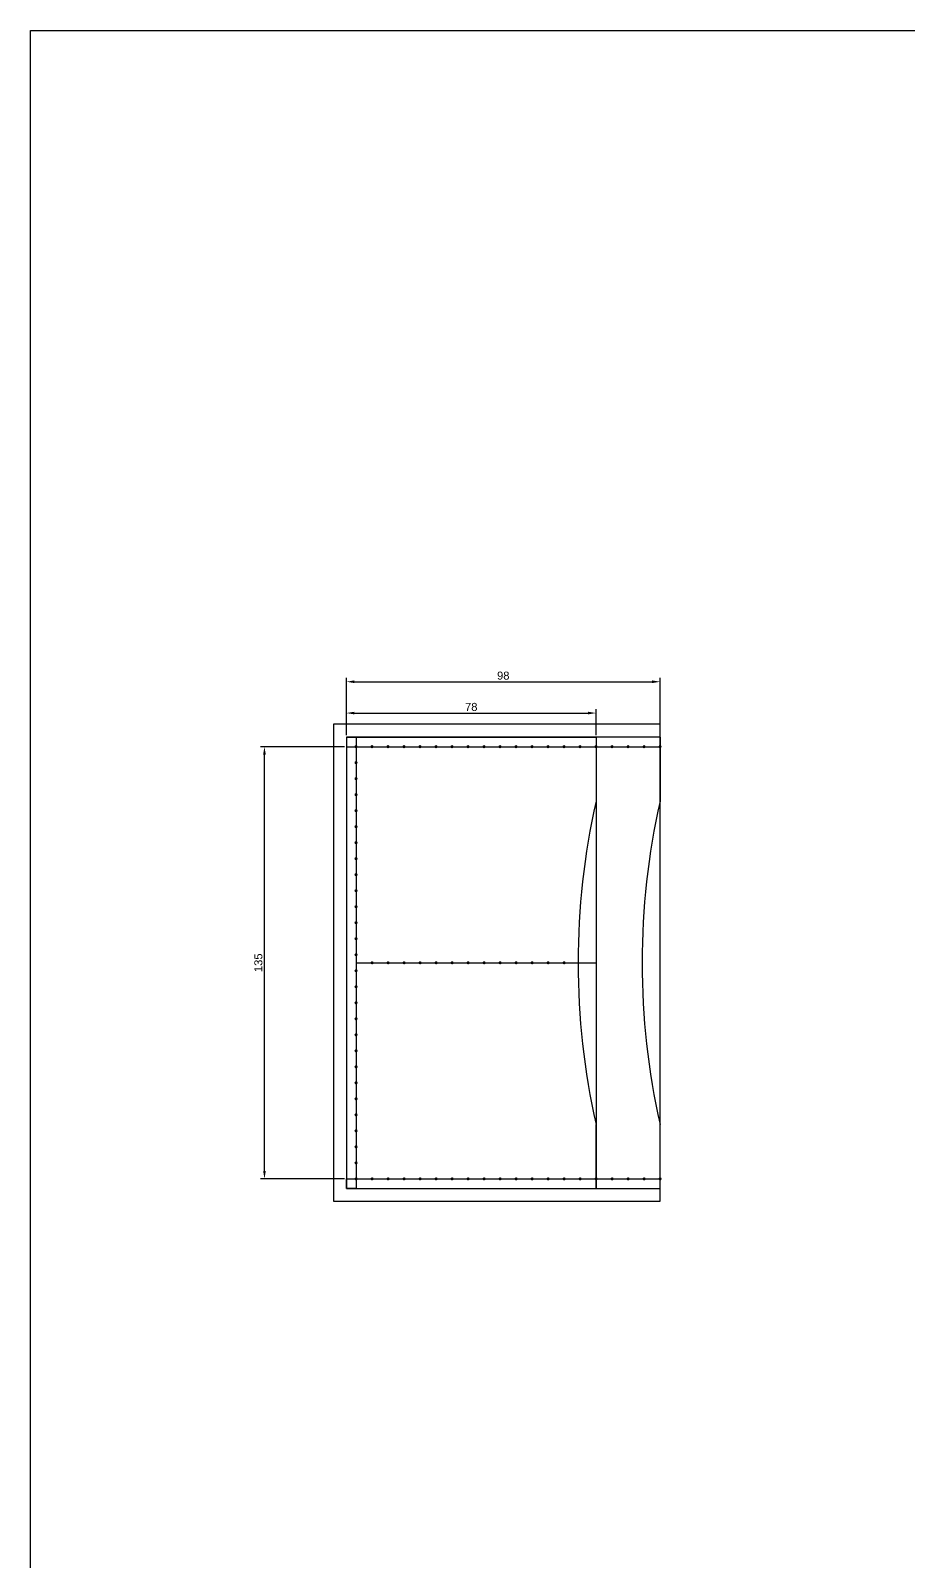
# Model space of a CAD drawing. Header units: millimetres. Extents: x 5326 to 6986, y 304 to 1378.
# Drawn here: x 5326.3 to 5600.6, y 899.7 to 1377.8 of the extents above; entities that cross this region are included whole.
import ezdxf

# ---------------------------------------------------------------- set-up
doc = ezdxf.new("R2010")
doc.units = ezdxf.units.MM
doc.layers.add('Общий лист', color=7, linetype='Continuous')
doc.styles.get("Standard").update_dxf_attribs({"font": 'arial.ttf'})
doc.dimstyles.new('ISO-25', dxfattribs={"dimtxt": 2.5, "dimasz": 2.5, "dimexe": 1.25, "dimexo": 0.625, "dimtad": 1, "dimtxsty": 'Standard', "dimcen": 2.5, "dimadec": 0, "dimazin": 0, "dimtfac": 1, "dimtmove": 0, "dimatfit": 3, "dimfxl": 0, "dimarcsym": 0})

# ---------------------------------------------------------------- blocks, each defined once
blk = doc.blocks.new('*D5')
at = {"color": 0, "lineweight": -2, "transparency": 16777216}
for p, q in [((5425, 1157.78), (5425, 1175.69)), ((5427.5, 1174.44), (5520.5, 1174.44)), ((5523, 1157.78), (5523, 1175.69))]:
    blk.add_line(p, q, dxfattribs=at)
at = {"color": 0, "transparency": 16777216}
for points in [[(5427.5, 1174.86), (5427.5, 1174.02), (5425, 1174.44)], [(5520.5, 1174.86), (5520.5, 1174.02), (5523, 1174.44)]]:
    blk.add_solid(points, dxfattribs=at)
at = {"layer": 'Defpoints', "color": 0, "transparency": 16777216}
for p in [(5523, 1174.44), (5425, 1157.16), (5523, 1157.16)]:
    blk.add_point(p, dxfattribs=at)
at = {"color": 0, "transparency": 16777216, "insert": (5474, 1176.34), "char_height": 2.5, "attachment_point": 5}
blk.add_mtext('98', dxfattribs=at)
blk = doc.blocks.new('*D6')
at = {"color": 0, "lineweight": -2, "transparency": 16777216}
for p, q in [((5425, 1157.78), (5425, 1165.91)), ((5427.5, 1164.66), (5500.5, 1164.66)), ((5503, 1157.78), (5503, 1165.91))]:
    blk.add_line(p, q, dxfattribs=at)
at = {"color": 0, "transparency": 16777216}
for points in [[(5427.5, 1165.07), (5427.5, 1164.24), (5425, 1164.66)], [(5500.5, 1165.07), (5500.5, 1164.24), (5503, 1164.66)]]:
    blk.add_solid(points, dxfattribs=at)
at = {"layer": 'Defpoints', "color": 0, "transparency": 16777216}
for p in [(5503, 1164.66), (5425, 1157.16), (5503, 1157.16)]:
    blk.add_point(p, dxfattribs=at)
at = {"color": 0, "transparency": 16777216, "insert": (5464, 1166.56), "char_height": 2.5, "attachment_point": 5}
blk.add_mtext('78', dxfattribs=at)
blk = doc.blocks.new('*D10')
at = {"color": 0, "lineweight": -2, "transparency": 16777216}
for p, q in [((5424.38, 1154.16), (5398.14, 1154.16)), ((5399.39, 1021.66), (5399.39, 1151.66)), ((5424.38, 1019.16), (5398.14, 1019.16))]:
    blk.add_line(p, q, dxfattribs=at)
at = {"color": 0, "transparency": 16777216}
for points in [[(5398.97, 1151.66), (5399.81, 1151.66), (5399.39, 1154.16)], [(5398.97, 1021.66), (5399.81, 1021.66), (5399.39, 1019.16)]]:
    blk.add_solid(points, dxfattribs=at)
at = {"layer": 'Defpoints', "color": 0, "transparency": 16777216}
for p in [(5399.39, 1154.16), (5425, 1154.16), (5425, 1019.16)]:
    blk.add_point(p, dxfattribs=at)
at = {"color": 0, "transparency": 16777216, "insert": (5397.49, 1086.66), "char_height": 2.5, "attachment_point": 5, "rotation": 90}
blk.add_mtext('135', dxfattribs=at)

msp = doc.modelspace()

# ---------------------------------------------------------------- hatches: boundary and pattern name
h = msp.add_hatch(color=256)
h.dxf.hatch_style = 1
h.paths.add_polyline_path([(5428.504, 1154.158, 1), (5427.504, 1154.158, 1)])
h = msp.add_hatch(color=256)
h.dxf.hatch_style = 1
h.paths.add_polyline_path([(5428.504, 1154.158, 1), (5427.504, 1154.158, 1)])
h = msp.add_hatch(color=256)
h.dxf.hatch_style = 1
h.paths.add_polyline_path([(5433.504, 1154.158, 1), (5432.504, 1154.158, 1)])
h = msp.add_hatch(color=256)
h.dxf.hatch_style = 1
h.paths.add_polyline_path([(5438.504, 1154.158, 1), (5437.504, 1154.158, 1)])
h = msp.add_hatch(color=256)
h.dxf.hatch_style = 1
h.paths.add_polyline_path([(5443.504, 1154.158, 1), (5442.504, 1154.158, 1)])
h = msp.add_hatch(color=256)
h.dxf.hatch_style = 1
h.paths.add_polyline_path([(5448.504, 1154.158, 1), (5447.504, 1154.158, 1)])
h = msp.add_hatch(color=256)
h.dxf.hatch_style = 1
h.paths.add_polyline_path([(5453.504, 1154.158, 1), (5452.504, 1154.158, 1)])
h = msp.add_hatch(color=256)
h.dxf.hatch_style = 1
h.paths.add_polyline_path([(5458.504, 1154.158, 1), (5457.504, 1154.158, 1)])
h = msp.add_hatch(color=256)
h.dxf.hatch_style = 1
h.paths.add_polyline_path([(5463.504, 1154.158, 1), (5462.504, 1154.158, 1)])
h = msp.add_hatch(color=256)
h.dxf.hatch_style = 1
h.paths.add_polyline_path([(5468.504, 1154.158, 1), (5467.504, 1154.158, 1)])
h = msp.add_hatch(color=256)
h.dxf.hatch_style = 1
h.paths.add_polyline_path([(5473.504, 1154.158, 1), (5472.504, 1154.158, 1)])
h = msp.add_hatch(color=256)
h.dxf.hatch_style = 1
h.paths.add_polyline_path([(5478.504, 1154.158, 1), (5477.504, 1154.158, 1)])
h = msp.add_hatch(color=256)
h.dxf.hatch_style = 1
h.paths.add_polyline_path([(5483.504, 1154.158, 1), (5482.504, 1154.158, 1)])
h = msp.add_hatch(color=256)
h.dxf.hatch_style = 1
h.paths.add_polyline_path([(5488.504, 1154.158, 1), (5487.504, 1154.158, 1)])
h = msp.add_hatch(color=256)
h.dxf.hatch_style = 1
h.paths.add_polyline_path([(5493.504, 1154.158, 1), (5492.504, 1154.158, 1)])
h = msp.add_hatch(color=256)
h.dxf.hatch_style = 1
h.paths.add_polyline_path([(5498.504, 1154.158, 1), (5497.504, 1154.158, 1)])
h = msp.add_hatch(color=256)
h.dxf.hatch_style = 1
h.paths.add_polyline_path([(5503.504, 1154.158, 1), (5502.504, 1154.158, 1)])
h = msp.add_hatch(color=256)
h.dxf.hatch_style = 1
h.paths.add_polyline_path([(5508.504, 1154.158, 1), (5507.504, 1154.158, 1)])
h = msp.add_hatch(color=256)
h.dxf.hatch_style = 1
h.paths.add_polyline_path([(5513.504, 1154.158, 1), (5512.504, 1154.158, 1)])
h = msp.add_hatch(color=256)
h.dxf.hatch_style = 1
h.paths.add_polyline_path([(5518.504, 1154.158, 1), (5517.504, 1154.158, 1)])
h = msp.add_hatch(color=256)
h.dxf.hatch_style = 1
h.paths.add_polyline_path([(5523.504, 1154.158, 1), (5522.504, 1154.158, 1)])
h = msp.add_hatch(color=256)
h.dxf.hatch_style = 1
h.paths.add_polyline_path([(5428.504, 1149.158, 1), (5427.504, 1149.158, 1)])
h = msp.add_hatch(color=256)
h.dxf.hatch_style = 1
h.paths.add_polyline_path([(5428.504, 1144.158, 1), (5427.504, 1144.158, 1)])
h = msp.add_hatch(color=256)
h.dxf.hatch_style = 1
h.paths.add_polyline_path([(5428.504, 1139.158, 1), (5427.504, 1139.158, 1)])
h = msp.add_hatch(color=256)
h.dxf.hatch_style = 1
h.paths.add_polyline_path([(5428.504, 1134.158, 1), (5427.504, 1134.158, 1)])
h = msp.add_hatch(color=256)
h.dxf.hatch_style = 1
h.paths.add_polyline_path([(5428.504, 1129.158, 1), (5427.504, 1129.158, 1)])
h = msp.add_hatch(color=256)
h.dxf.hatch_style = 1
h.paths.add_polyline_path([(5428.504, 1124.158, 1), (5427.504, 1124.158, 1)])
h = msp.add_hatch(color=256)
h.dxf.hatch_style = 1
h.paths.add_polyline_path([(5428.504, 1119.158, 1), (5427.504, 1119.158, 1)])
h = msp.add_hatch(color=256)
h.dxf.hatch_style = 1
h.paths.add_polyline_path([(5428.504, 1114.158, 1), (5427.504, 1114.158, 1)])
h = msp.add_hatch(color=256)
h.dxf.hatch_style = 1
h.paths.add_polyline_path([(5428.504, 1109.158, 1), (5427.504, 1109.158, 1)])
h = msp.add_hatch(color=256)
h.dxf.hatch_style = 1
h.paths.add_polyline_path([(5428.504, 1104.158, 1), (5427.504, 1104.158, 1)])
h = msp.add_hatch(color=256)
h.dxf.hatch_style = 1
h.paths.add_polyline_path([(5428.504, 1099.158, 1), (5427.504, 1099.158, 1)])
h = msp.add_hatch(color=256)
h.dxf.hatch_style = 1
h.paths.add_polyline_path([(5428.504, 1094.158, 1), (5427.504, 1094.158, 1)])
h = msp.add_hatch(color=256)
h.dxf.hatch_style = 1
h.paths.add_polyline_path([(5428.504, 1089.158, 1), (5427.504, 1089.158, 1)])
h = msp.add_hatch(color=256)
h.dxf.hatch_style = 1
h.paths.add_polyline_path([(5433.504, 1086.658, 1), (5432.504, 1086.658, 1)])
h = msp.add_hatch(color=256)
h.dxf.hatch_style = 1
h.paths.add_polyline_path([(5438.504, 1086.658, 1), (5437.504, 1086.658, 1)])
h = msp.add_hatch(color=256)
h.dxf.hatch_style = 1
h.paths.add_polyline_path([(5443.504, 1086.658, 1), (5442.504, 1086.658, 1)])
h = msp.add_hatch(color=256)
h.dxf.hatch_style = 1
h.paths.add_polyline_path([(5448.504, 1086.658, 1), (5447.504, 1086.658, 1)])
h = msp.add_hatch(color=256)
h.dxf.hatch_style = 1
h.paths.add_polyline_path([(5453.504, 1086.658, 1), (5452.504, 1086.658, 1)])
h = msp.add_hatch(color=256)
h.dxf.hatch_style = 1
h.paths.add_polyline_path([(5458.504, 1086.658, 1), (5457.504, 1086.658, 1)])
h = msp.add_hatch(color=256)
h.dxf.hatch_style = 1
h.paths.add_polyline_path([(5463.504, 1086.658, 1), (5462.504, 1086.658, 1)])
h = msp.add_hatch(color=256)
h.dxf.hatch_style = 1
h.paths.add_polyline_path([(5468.504, 1086.658, 1), (5467.504, 1086.658, 1)])
h = msp.add_hatch(color=256)
h.dxf.hatch_style = 1
h.paths.add_polyline_path([(5473.504, 1086.658, 1), (5472.504, 1086.658, 1)])
h = msp.add_hatch(color=256)
h.dxf.hatch_style = 1
h.paths.add_polyline_path([(5478.504, 1086.658, 1), (5477.504, 1086.658, 1)])
h = msp.add_hatch(color=256)
h.dxf.hatch_style = 1
h.paths.add_polyline_path([(5483.504, 1086.658, 1), (5482.504, 1086.658, 1)])
h = msp.add_hatch(color=256)
h.dxf.hatch_style = 1
h.paths.add_polyline_path([(5488.504, 1086.658, 1), (5487.504, 1086.658, 1)])
h = msp.add_hatch(color=256)
h.dxf.hatch_style = 1
h.paths.add_polyline_path([(5493.504, 1086.658, 1), (5492.504, 1086.658, 1)])
h = msp.add_hatch(color=256)
h.dxf.hatch_style = 1
h.paths.add_polyline_path([(5428.504, 1084.158, 1), (5427.504, 1084.158, 1)])
h = msp.add_hatch(color=256)
h.dxf.hatch_style = 1
h.paths.add_polyline_path([(5428.504, 1079.158, 1), (5427.504, 1079.158, 1)])
h = msp.add_hatch(color=256)
h.dxf.hatch_style = 1
h.paths.add_polyline_path([(5428.504, 1074.158, 1), (5427.504, 1074.158, 1)])
h = msp.add_hatch(color=256)
h.dxf.hatch_style = 1
h.paths.add_polyline_path([(5428.504, 1069.158, 1), (5427.504, 1069.158, 1)])
h = msp.add_hatch(color=256)
h.dxf.hatch_style = 1
h.paths.add_polyline_path([(5428.504, 1064.158, 1), (5427.504, 1064.158, 1)])
h = msp.add_hatch(color=256)
h.dxf.hatch_style = 1
h.paths.add_polyline_path([(5428.504, 1059.158, 1), (5427.504, 1059.158, 1)])
h = msp.add_hatch(color=256)
h.dxf.hatch_style = 1
h.paths.add_polyline_path([(5428.504, 1054.158, 1), (5427.504, 1054.158, 1)])
h = msp.add_hatch(color=256)
h.dxf.hatch_style = 1
h.paths.add_polyline_path([(5428.504, 1049.158, 1), (5427.504, 1049.158, 1)])
h = msp.add_hatch(color=256)
h.dxf.hatch_style = 1
h.paths.add_polyline_path([(5428.504, 1044.158, 1), (5427.504, 1044.158, 1)])
h = msp.add_hatch(color=256)
h.dxf.hatch_style = 1
h.paths.add_polyline_path([(5428.504, 1039.158, 1), (5427.504, 1039.158, 1)])
h = msp.add_hatch(color=256)
h.dxf.hatch_style = 1
h.paths.add_polyline_path([(5428.504, 1034.158, 1), (5427.504, 1034.158, 1)])
h = msp.add_hatch(color=256)
h.dxf.hatch_style = 1
h.paths.add_polyline_path([(5428.504, 1029.158, 1), (5427.504, 1029.158, 1)])
h = msp.add_hatch(color=256)
h.dxf.hatch_style = 1
h.paths.add_polyline_path([(5428.504, 1024.158, 1), (5427.504, 1024.158, 1)])
h = msp.add_hatch(color=256)
h.dxf.hatch_style = 1
h.paths.add_polyline_path([(5428.504, 1019.158, 1), (5427.504, 1019.158, 1)])
h = msp.add_hatch(color=256)
h.dxf.hatch_style = 1
h.paths.add_polyline_path([(5433.504, 1019.158, 1), (5432.504, 1019.158, 1)])
h = msp.add_hatch(color=256)
h.dxf.hatch_style = 1
h.paths.add_polyline_path([(5438.504, 1019.158, 1), (5437.504, 1019.158, 1)])
h = msp.add_hatch(color=256)
h.dxf.hatch_style = 1
h.paths.add_polyline_path([(5443.504, 1019.158, 1), (5442.504, 1019.158, 1)])
h = msp.add_hatch(color=256)
h.dxf.hatch_style = 1
h.paths.add_polyline_path([(5448.504, 1019.158, 1), (5447.504, 1019.158, 1)])
h = msp.add_hatch(color=256)
h.dxf.hatch_style = 1
h.paths.add_polyline_path([(5453.504, 1019.158, 1), (5452.504, 1019.158, 1)])
h = msp.add_hatch(color=256)
h.dxf.hatch_style = 1
h.paths.add_polyline_path([(5458.504, 1019.158, 1), (5457.504, 1019.158, 1)])
h = msp.add_hatch(color=256)
h.dxf.hatch_style = 1
h.paths.add_polyline_path([(5463.504, 1019.158, 1), (5462.504, 1019.158, 1)])
h = msp.add_hatch(color=256)
h.dxf.hatch_style = 1
h.paths.add_polyline_path([(5468.504, 1019.158, 1), (5467.504, 1019.158, 1)])
h = msp.add_hatch(color=256)
h.dxf.hatch_style = 1
h.paths.add_polyline_path([(5473.504, 1019.158, 1), (5472.504, 1019.158, 1)])
h = msp.add_hatch(color=256)
h.dxf.hatch_style = 1
h.paths.add_polyline_path([(5478.504, 1019.158, 1), (5477.504, 1019.158, 1)])
h = msp.add_hatch(color=256)
h.dxf.hatch_style = 1
h.paths.add_polyline_path([(5483.504, 1019.158, 1), (5482.504, 1019.158, 1)])
h = msp.add_hatch(color=256)
h.dxf.hatch_style = 1
h.paths.add_polyline_path([(5488.504, 1019.158, 1), (5487.504, 1019.158, 1)])
h = msp.add_hatch(color=256)
h.dxf.hatch_style = 1
h.paths.add_polyline_path([(5493.504, 1019.158, 1), (5492.504, 1019.158, 1)])
h = msp.add_hatch(color=256)
h.dxf.hatch_style = 1
h.paths.add_polyline_path([(5498.504, 1019.158, 1), (5497.504, 1019.158, 1)])
h = msp.add_hatch(color=256)
h.dxf.hatch_style = 1
h.paths.add_polyline_path([(5503.504, 1019.158, 1), (5502.504, 1019.158, 1)])
h = msp.add_hatch(color=256)
h.dxf.hatch_style = 1
h.paths.add_polyline_path([(5508.504, 1019.158, 1), (5507.504, 1019.158, 1)])
h = msp.add_hatch(color=256)
h.dxf.hatch_style = 1
h.paths.add_polyline_path([(5513.504, 1019.158, 1), (5512.504, 1019.158, 1)])
h = msp.add_hatch(color=256)
h.dxf.hatch_style = 1
h.paths.add_polyline_path([(5518.504, 1019.158, 1), (5517.504, 1019.158, 1)])
h = msp.add_hatch(color=256)
h.dxf.hatch_style = 1
h.paths.add_polyline_path([(5523.504, 1019.158, 1), (5522.504, 1019.158, 1)])

# ---------------------------------------------------------------- linework, layer by layer
for p, q in [((5523.004, 1161.158), (5421.004, 1161.158)), ((5421.004, 1161.158), (5421.004, 1012.158)), ((5523.004, 1157.158), (5425.004, 1157.158)), ((5425.004, 1157.158), (5425.004, 1016.158)), ((5425.004, 1157.158), (5428.004, 1157.158)), ((5425.004, 1157.158), (5425.004, 1154.158)), ((5425.004, 1157.158), (5503.004, 1157.158)), ((5428.004, 1157.158), (5428.004, 1016.158)), ((5503.004, 1157.158), (5503.004, 1016.158)), ((5503.004, 1157.158), (5503.004, 1137.158)), ((5523.004, 1157.158), (5513.004, 1157.158)), ((5523.004, 1157.158), (5523.004, 1161.158)), ((5523.004, 1016.158), (5523.004, 1157.158)), ((5523.004, 1157.158), (5523.004, 1137.158)), ((5425.004, 1154.158), (5523.004, 1154.158)), ((5428.004, 1154.158), (5428.004, 1086.658)), ((5428.004, 1086.658), (5503.004, 1086.658)), ((5428.004, 1086.658), (5433.004, 1086.658)), ((5433.004, 1086.658), (5493.004, 1086.658)), ((5503.004, 1016.158), (5503.004, 1036.158)), ((5523.004, 1016.158), (5523.004, 1036.158)), ((5425.004, 1016.158), (5425.004, 1019.158)), ((5425.004, 1019.158), (5523.004, 1019.158)), ((5425.004, 1016.158), (5523.004, 1016.158)), ((5428.004, 1016.158), (5425.004, 1016.158)), ((5523.004, 1012.158), (5523.004, 1016.158)), ((5421.004, 1012.158), (5523.004, 1012.158))]:
    msp.add_line(p, q)
for centre in [(5727.489, 1086.658), (5747.489, 1086.658)]:
    msp.add_arc(centre, 230.095, 167.32183, 192.67817)
at = {"layer": 'Общий лист', "color": 2}
msp.add_lwpolyline([(5326.319, 1377.818), (6986.189, 1377.818), (6986.189, 303.806), (5326.319, 303.806)], close=True, dxfattribs=at)

# ---------------------------------------------------------------- dimensions: what is measured, and where the dimension line sits
at = {"color": 3}
for base, p2, picture, middle in [((5523.004, 1174.44), (5523.004, 1157.158), '*D5', (5474.004, 1176.341)), ((5503.004, 1164.657), (5503.004, 1157.158), '*D6', (5464.004, 1166.558))]:
    dim = msp.add_linear_dim(base=base, p1=(5425.004, 1157.158), p2=p2, dimstyle='ISO-25', dxfattribs=at)
    dim.commit()
    dim.dimension.update_dxf_attribs({"geometry": picture, "text_midpoint": middle})
dim = msp.add_linear_dim(base=(5399.39, 1154.158), p1=(5425.004, 1019.158), p2=(5425.004, 1154.158), angle=90, dimstyle='ISO-25', dxfattribs=at)
dim.commit()
dim.dimension.update_dxf_attribs({"geometry": '*D10', "text_midpoint": (5397.488, 1086.658)})

doc.saveas('drawing.dxf')
